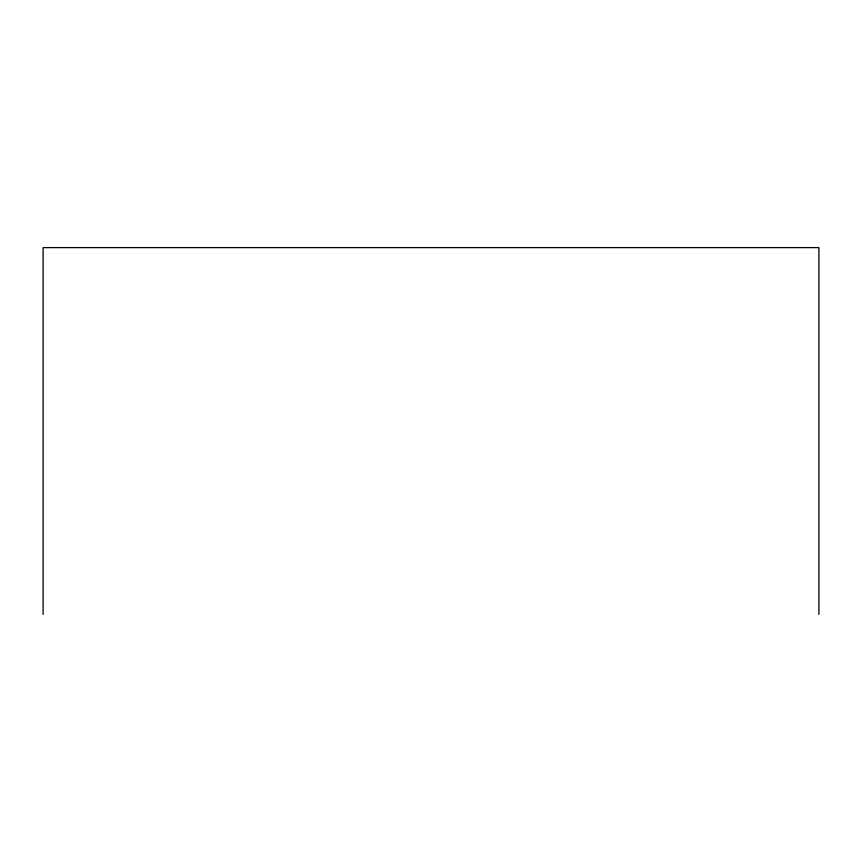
<?xml version="1.0" encoding="UTF-8"?>
<svg xmlns="http://www.w3.org/2000/svg" width="862" height="862" viewBox="0 0 862 862"><rect width="100%" height="100%" fill="white"/><g stroke="black" fill="none" stroke-linecap="round" stroke-linejoin="round"><path stroke-width="1.29" d="M818.9 614.39L818.9 247.609L43.1 247.609L43.1 614.39"/></g></svg>
